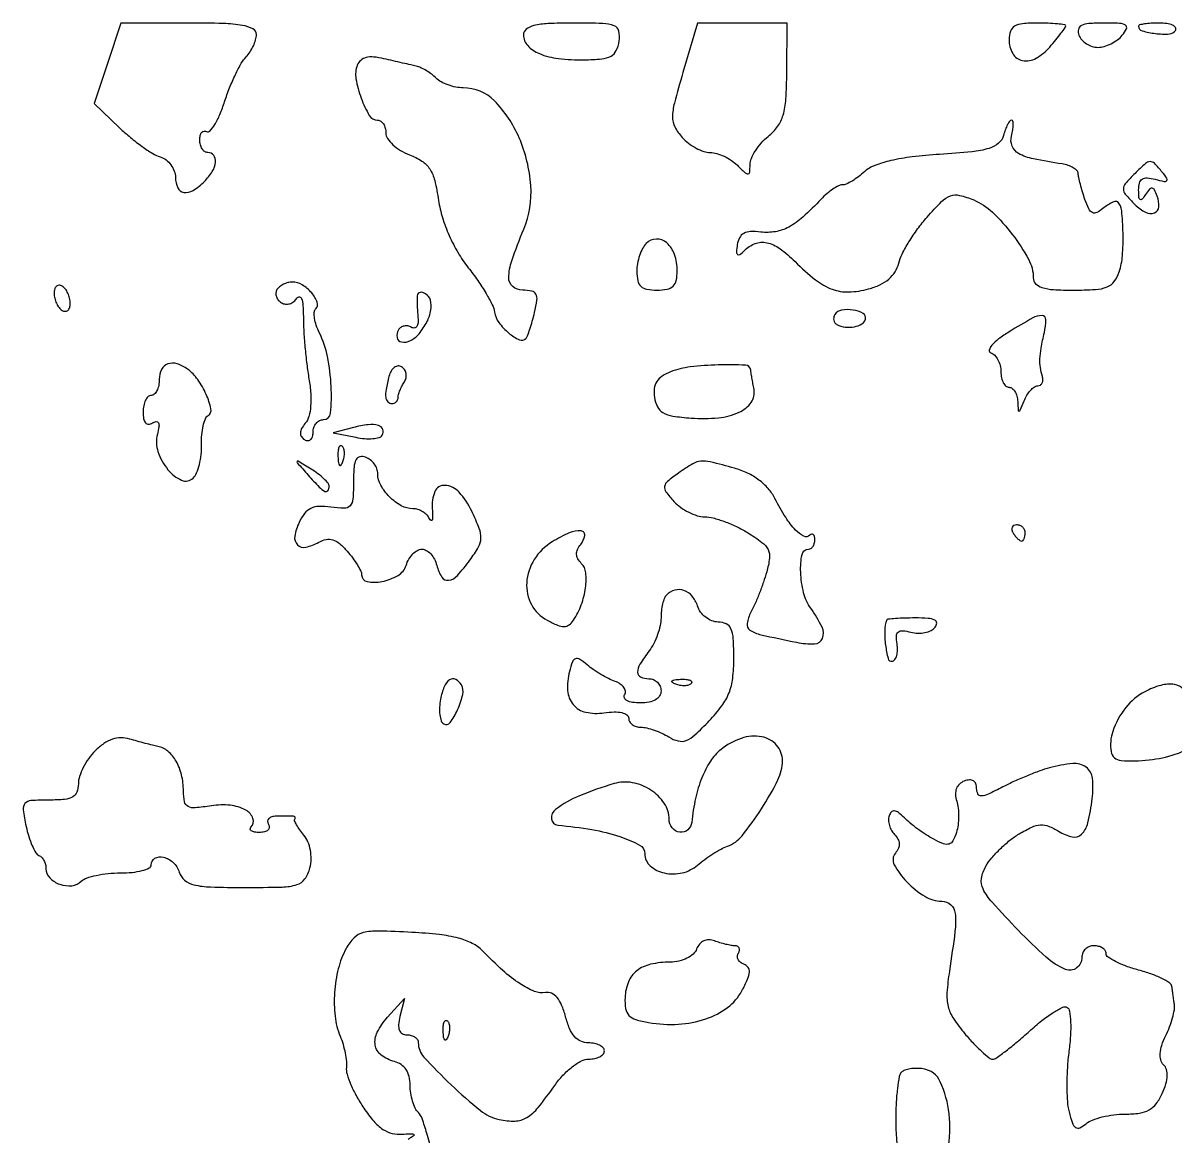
# Model space of a CAD drawing. Extents: x 0 to 5034, y 0 to 2560.
# Drawn here: x 316.2 to 458.6, y 2422.4 to 2560 of the extents above; entities that cross this region are included whole.
import ezdxf

# ---------------------------------------------------------------- set-up
doc = ezdxf.new("R2010")
doc.units = 0

msp = doc.modelspace()

# ---------------------------------------------------------------- linework, layer by layer
for points in [[(326.601796, 2555.021416), (324.973384, 2550.042832), (328.103178, 2547.051832, 0.017869), (329.439678, 2545.862993, 0.017495), (330.866878, 2544.763834, 0.017683), (332.184966, 2543.889057, 0.060883), (333.116486, 2543.463029, -0.085821), (333.836321, 2543.089596, -0.070402), (334.446718, 2542.473125, -0.070871), (334.858707, 2541.716052, -0.089453), (335, 2540.932612, 0.106669), (335.278532, 2539.641876, 0.256813), (336.035672, 2539.074653, 0.177254), (337.18171, 2539.319712, 0.056027), (338.571429, 2540.428571, 0.058221), (339.537102, 2541.649755, 0.108762), (339.950838, 2542.834032, 0.199327), (339.721414, 2543.650078, 0.229726), (339, 2544, -0.153634), (338.618621, 2544.120018, -0.097988), (338.29375, 2544.457961, -0.080552), (338.074545, 2544.962904, -0.062283), (338, 2545.559017, -0.054633), (338.061345, 2546.118761, -0.118206), (338.249946, 2546.505598, -0.189165), (338.52869, 2546.660759, -0.173612), (338.850879, 2546.592162, 0.366435), (339.266485, 2546.65451, 0.04452), (339.853916, 2547.459466, 0.036191), (340.484603, 2548.70385, 0.020717), (341.07062, 2550.283145, -0.016362), (341.688712, 2551.994422, -0.01671), (342.413454, 2553.649468, -0.016713), (343.137285, 2555.041233, -0.064231), (343.71974, 2555.821429, 0.046806), (344.209761, 2556.432336, 0.036711), (344.623924, 2557.17433, 0.03782), (344.907943, 2557.928651, 0.071245), (345, 2558.571429, 0.280609), (344.570196, 2559.276966, 0.077089), (343.282643, 2559.707406, 0.03532), (340.911716, 2559.940847, 0.006883), (336.615104, 2560), (328.230209, 2560)], [(378, 2558.535184, 0.190709), (378.523508, 2557.212572, 0.107433), (379.966205, 2556.219275, 0.069395), (382.316389, 2555.618289, 0.031333), (385.5, 2555.461722, 0.019574), (387.667682, 2555.575954, 0.099525), (388.819961, 2555.920046, 0.160175), (389.46707, 2556.594703, 0.076484), (389.819551, 2557.757875, 0.091955), (389.76693, 2559.015253, 0.248371), (389.201053, 2559.670811, 0.086385), (387.824396, 2559.949094, 0.006778), (384.069551, 2560, 0.010649), (381.032813, 2559.935315, 0.048592), (379.285889, 2559.689665, 0.106085), (378.343714, 2559.236644, 0.231831)], [(397.7023, 2553.880062, 0.007083), (396.651478, 2550.107617, 0.061483), (396.417918, 2548.384048, 0.124016), (396.707986, 2547.171955, 0.06356), (397.607288, 2545.881448, 0.045742), (398.389757, 2545.161495, 0.039097), (399.330801, 2544.552675, 0.040906), (400.281429, 2544.134617, 0.083329), (401.083559, 2544, -0.071086), (401.876795, 2543.886651, -0.038848), (402.79776, 2543.538393, -0.037788), (403.696589, 2543.030038, -0.048823), (404.428571, 2542.428571, 0.009229), (405.391505, 2541.500543, 0.204144), (405.75, 2541.371414, 0.372184), (405.958112, 2541.573062, 0.022147), (406, 2542.518279, -0.102078), (406.158032, 2543.28429, -0.041689), (406.660937, 2544.226615, -0.039006), (407.389087, 2545.181405, -0.040188), (408.25, 2546.001231, 0.066774), (409.408348, 2547.227751, 0.085551), (410.086649, 2548.622016, 0.055289), (410.429761, 2550.601454, 0.013542), (410.542622, 2553.911523), (410.585244, 2560), (405.042622, 2559.998614), (399.5, 2559.997228)], [(438, 2557.968615, 0.130236), (438.460087, 2556.232211, 0.220775), (439.662386, 2555.377158, 0.175493), (441.335782, 2555.653799, 0.08648), (443.029947, 2557.034529, 0.007044), (443.784794, 2557.930058, 0.010315), (444.421297, 2558.740698, 0.00608), (444.929708, 2559.433834, 0.156431), (445, 2559.65301, 0.37508), (444.879272, 2559.791305, 0.009154), (443.971875, 2559.898072, 0.015405), (442.841955, 2559.975036, 0.009301), (441.5, 2560, 0.022404), (439.665004, 2559.917737, 0.109504), (438.680741, 2559.604901, 0.178742), (438.174473, 2558.99295, 0.084555)], [(446.638374, 2558.5, 0.092486), (446.990646, 2557.92653, 0.066762), (447.564998, 2557.440625, 0.06504), (448.264663, 2557.112134, 0.077417), (448.984544, 2557, 0.070946), (449.75359, 2557.109673, 0.044601), (450.600693, 2557.440625, 0.043957), (451.393169, 2557.925899, 0.060264), (452, 2558.5, 0.063072), (452.507113, 2559.29686, 0.37718), (452.38164, 2559.73224, 0.132519), (451.665687, 2559.957907, 0.01046), (449.65383, 2560, 0.017536), (447.859142, 2559.937037, 0.098178), (446.935975, 2559.685646, 0.232965), (446.576533, 2559.214229, 0.140942)], [(454, 2559.616631, 0.33489), (454.435183, 2559.039761, 0.041024), (456.086885, 2558.711489, 0.040643), (457.813005, 2558.654598, 0.247083), (458.558021, 2559.09388, 0.293546), (458.552033, 2559.436488, 0.140077), (458.201819, 2559.733827, 0.072514), (457.501616, 2559.935787, 0.034022), (456.559017, 2560, 0.014076), (455.577964, 2559.972376, 0.023105), (454.751711, 2559.887385, 0.019434), (454.120063, 2559.7675, 0.349346)], [(357.471624, 2554.786648, 0.135082), (357.306667, 2553.106564, 0.045719), (357.948965, 2550.711797, 0.044189), (358.954857, 2548.584739, 0.26622), (359.975249, 2548, -0.152675), (360.366062, 2547.877817, -0.098159), (360.698979, 2547.533859, -0.080882), (360.923584, 2547.01988, -0.062725), (361, 2546.413136, 0.148502), (361.208774, 2545.725704, 0.059143), (361.856132, 2544.969259, 0.051604), (362.799429, 2544.264461, 0.04444), (363.914493, 2543.726174, -0.052733), (365.462676, 2542.946956, -0.108318), (366.415796, 2541.989905, -0.082865), (367.029029, 2540.548294, -0.022001), (367.509703, 2538.08673, 0.037622), (367.992237, 2535.969283, 0.029176), (368.820064, 2533.75388, 0.02891), (369.911429, 2531.625145, 0.034591), (371.184707, 2529.766788, -0.016053), (372.349137, 2528.19547, -0.017647), (373.372252, 2526.600523, -0.017316), (374.146901, 2525.184014, -0.080192), (374.426925, 2524.296935, 0.122704), (374.955929, 2523.009685, 0.05963), (376.179991, 2521.704206, 0.066513), (377.503638, 2520.863938, 0.332462), (378.31136, 2521.03537, 0.090084), (378.504625, 2521.357754, 0.00997), (378.792802, 2522.171327, 0.011894), (379.095958, 2523.16294, 0.009365), (379.378376, 2524.25, 0.0236), (379.666859, 2525.764211, 0.159748), (379.535254, 2526.50531, 0.22321), (379.020239, 2526.887968, 0.049989), (377.902475, 2527, -0.177176), (376.675288, 2527.448949, -0.22569), (376.183905, 2528.533438, -0.079619), (376.561294, 2530.638204, -0.012815), (378.042264, 2534.549601, 0.114887), (378.903198, 2539.925211, 0.083927), (377.475917, 2545.823333, 0.093577), (374.40742, 2550.391413, 0.200808), (370.563636, 2552, -0.047725), (369.647929, 2552.087603, -0.037569), (368.686042, 2552.349526, -0.038733), (367.822072, 2552.733679, -0.072523), (367.210123, 2553.189877, 0.034523), (366.662273, 2553.666881, 0.025838), (365.999611, 2554.116058, 0.026362), (365.328254, 2554.475292, 0.05274), (364.760123, 2554.671942, 0.000122), (364.096385, 2554.825675, 0.000035), (363.066002, 2555.06399, 0.000035), (361.902948, 2555.332819, 0.000037), (360.762438, 2555.596265, 0.033341), (359.483929, 2555.802952, 0.083909), (358.546019, 2555.733601, 0.120839), (357.892326, 2555.391831, 0.12112)], [(437.322735, 2546.126139, -0.154684), (436.705746, 2545.147936, -0.10347), (435.532142, 2544.514481, -0.047734), (433.424699, 2544.101874, -0.008464), (429.410645, 2543.775959, 0.01359), (426.035767, 2543.467091, 0.026907), (423.387663, 2543.006406, 0.033836), (421.403986, 2542.406472, 0.093831), (420.165549, 2541.64982, -0.023575), (419.397952, 2541.018327, -0.026113), (418.59926, 2540.484635, -0.026754), (417.877071, 2540.105566, -0.107882), (417.3935, 2540, 0.118094), (416.919803, 2539.886536, 0.030528), (416.238019, 2539.485938, 0.029321), (415.494703, 2538.919817, 0.026185), (414.792611, 2538.25, -0.019293), (412.522032, 2536.023248, -0.059738), (410.774765, 2534.781816, -0.083956), (409.143414, 2534.221426, -0.071108), (407.318561, 2534.182388, 0.038824), (406.051679, 2534.236871, 0.115421), (405.218181, 2534.011163, 0.150159), (404.69898, 2533.484671, 0.083402), (404.418035, 2532.619301, 0.019766), (404.320575, 2531.720178, 0.233353), (404.450386, 2531.404429, 0.357083), (404.725178, 2531.39445, 0.033952), (405.269301, 2531.869301, -0.104643), (406.626, 2532.752111, -0.145738), (408.061695, 2532.865629, -0.105269), (409.670142, 2532.146764, -0.038853), (411.567551, 2530.523358, 0.028334), (414.084185, 2528.276855, 0.079139), (416.138262, 2527.116684, 0.097272), (418.191631, 2526.780539, 0.058497), (420.641726, 2527.147149, 0.044527), (422.042991, 2527.665622, 0.066314), (423.138038, 2528.376526, 0.074927), (423.913418, 2529.273212, 0.079542), (424.370733, 2530.340982, -0.056631), (424.793463, 2531.467323, -0.020034), (425.63916, 2532.971283, -0.019587), (426.708514, 2534.563291, -0.021779), (427.864093, 2536.009366, -0.016101), (429.668893, 2537.946882, -0.109104), (430.763921, 2538.650771, -0.149537), (431.891139, 2538.715181, -0.038939), (433.635086, 2538.14183, -0.092144), (435.944947, 2536.63098, -0.038713), (438.431877, 2533.854247, -0.038037), (440.412192, 2530.811585, -0.125893), (441, 2528.514024, 0.195518), (441.290627, 2527.799214, 0.125821), (442.064487, 2527.326735, 0.060253), (443.498874, 2527.069493, 0.014274), (445.932612, 2527, 0.01478), (448.668974, 2527.080904, 0.07966), (450.117731, 2527.401984, 0.138077), (450.995886, 2528.071644, 0.081088), (451.613935, 2529.25, 0.062076), (452.012324, 2531.243535, 0.023674), (452.085834, 2534.079949, 0.01874), (451.924201, 2536.820725, 0.16994), (451.428706, 2537.892501, 0.259622), (451.187207, 2537.965372, 0.050117), (450.737047, 2537.818629, 0.041898), (450.187619, 2537.519178, 0.027498), (449.608264, 2537.089851, -0.055926), (448.834339, 2536.581706, -0.237072), (448.296497, 2536.579714, -0.169248), (447.852362, 2537.034426, -0.027452), (447.383255, 2538.19735, -0.009053), (447.079163, 2539.14527, -0.009475), (446.81445, 2540.089344, -0.009196), (446.616517, 2540.912293, -0.040862), (446.549157, 2541.404671, 0.179217), (446.38996, 2541.772004, 0.067218), (445.944217, 2542.127285, 0.055566), (445.30532, 2542.418513, 0.042762), (444.558817, 2542.594247, -0.014078), (441.012354, 2543.217205, -0.075641), (439.177998, 2543.893105, -0.17381), (438.378035, 2544.800441, -0.159889), (438.301608, 2546.045348, 0.022671), (438.461718, 2546.794903, 0.039872), (438.515735, 2547.425821, 0.05223), (438.471727, 2547.870425, 0.355924), (438.312761, 2548, 0.239101), (438.08908, 2547.88655, 0.036507), (437.815691, 2547.449553, 0.034153), (437.546855, 2546.843945, 0.023434)], [(453.571429, 2541.428571, 0.016162), (452.365095, 2540.141624, 0.182779), (452.123751, 2539.498857, 0.181768), (452.367394, 2538.855444, 0.015951), (453.58062, 2537.562237, 0.076703), (454.871878, 2536.61622, 0.214899), (455.96592, 2536.555077, 0.290318), (456.5127, 2537.292279, 0.110312), (456.317163, 2538.615871, 0.028099), (455.970856, 2539.385981, 0.239924), (455.672442, 2539.599506, 0.262141), (455.343652, 2539.474765, 0.032626), (454.876149, 2538.833846, -0.027403), (454.451656, 2538.238945, -0.379389), (454.211553, 2538.197479, -0.240405), (454.052057, 2538.460729, -0.016169), (454.015313, 2539.366631, -0.063153), (454.117581, 2540.229768, -0.189687), (454.455754, 2540.704471, -0.164447), (455.065747, 2540.860818, -0.045209), (456.057151, 2540.695306, 0.01302), (457.165999, 2540.435981, 0.253319), (457.49188, 2540.534116, 0.363425), (457.516039, 2540.817896, 0.020124), (456.934706, 2541.578674, 0.019433), (455.954785, 2542.670173, 0.214437), (455.421937, 2542.881687, 0.17475), (454.849892, 2542.646139, 0.012197)], [(393.176206, 2532.776206, 0.076652), (392.725033, 2532.160512, 0.038299), (392.345511, 2531.269886, 0.036877), (392.086686, 2530.266911, 0.044737), (392, 2529.3, 0.055114), (392.125317, 2528.166564, 0.152877), (392.521739, 2527.48, 0.141861), (393.261271, 2527.111834, 0.045049), (394.5, 2527, 0.045203), (395.750896, 2527.113319, 0.145926), (396.487125, 2527.487756, 0.152761), (396.878567, 2528.191986, 0.051079), (397, 2529.377555, 0.082522), (396.665478, 2531.390625, 0.129429), (395.699587, 2532.843346, 0.190253), (394.421588, 2533.310706, 0.192313)], [(320, 2526.618034, 0.059645), (320.074178, 2525.99842, 0.050746), (320.29375, 2525.377112, 0.053126), (320.617096, 2524.846464, 0.091204), (321, 2524.5, 0.131946), (321.379909, 2524.386134, 0.190139), (321.70625, 2524.504138, 0.14379), (321.926373, 2524.853366, 0.069308), (322, 2525.381966, 0.059645), (321.925822, 2526.00158, 0.050746), (321.70625, 2526.622888, 0.053126), (321.382904, 2527.153536, 0.091204), (321, 2527.5, 0.131946), (320.620091, 2527.613866, 0.190139), (320.29375, 2527.495862, 0.14379), (320.073627, 2527.146634, 0.069308)], [(347.542705, 2527.069098, 0.120427), (347.410046, 2526.660419, 0.10071), (347.467763, 2526.206842, 0.091814), (347.708086, 2525.777633, 0.081097), (348.095492, 2525.440983, 0.112285), (348.586331, 2525.272891, 0.100159), (349.123756, 2525.323204, 0.094353), (349.625265, 2525.585026, 0.087202), (350.011803, 2526.019098, -0.28357), (350.31896, 2526.173038, -0.296409), (350.58406, 2525.965435, -0.066032), (350.753404, 2525.122436, -0.016594), (350.8, 2523.718846, 0.01479), (350.849224, 2522.055124, 0.007727), (351.003786, 2519.98739, 0.007678), (351.227881, 2517.869575, 0.011648), (351.493741, 2516.037046, -0.023889), (351.712908, 2514.213289, -0.038385), (351.705236, 2512.647833, -0.046559), (351.484697, 2511.398198, -0.106649), (351.045183, 2510.554442, 0.044052), (350.591107, 2509.897336, 0.118134), (350.434215, 2509.354694, 0.161511), (350.560499, 2508.905371, 0.106141), (350.951442, 2508.530011, 0.130347), (351.349861, 2508.409231, 0.189834), (351.691986, 2508.53029, 0.144925), (351.922707, 2508.892115, 0.070066), (352, 2509.440983, -0.080434), (352.096419, 2510.03647, -0.091508), (352.37495, 2510.542039, -0.100738), (352.789599, 2510.880056, -0.121375), (353.276426, 2511, 0.387224), (354.164653, 2511.809223, 0.034922), (354.240667, 2515.084447, 0.038095), (353.782525, 2518.79756, 0.06513), (352.77507, 2521.748493, -0.032983), (352.398013, 2522.657682, -0.043281), (352.183859, 2523.530219, -0.049685), (352.144292, 2524.250423, -0.187397), (352.323151, 2524.656484, 0.290531), (352.511222, 2525.497896, 0.091906), (351.831676, 2526.660657, 0.078001), (350.654321, 2527.658229, 0.137669), (349.436572, 2528, 0.062851), (348.889538, 2527.930964, 0.05149), (348.336352, 2527.726548, 0.053359), (347.859786, 2527.425456, 0.087002)], [(364.884846, 2526.309017, 0.033813), (364.852919, 2525.877126, 0.00917), (364.861249, 2525.191476, 0.009236), (364.899449, 2524.41187, 0.00947), (364.966222, 2523.640689, -0.048741), (364.971568, 2522.964482, -0.124316), (364.810691, 2522.50511, -0.220395), (364.519517, 2522.3255, -0.169711), (364.150475, 2522.407001, 0.092456), (363.719504, 2522.573756, 0.096152), (363.263589, 2522.570603, 0.099332), (362.853661, 2522.398907, 0.106036), (362.552786, 2522.08541, 0.185904), (362.37608, 2521.146165, 0.310664), (362.920989, 2520.599808, 0.166723), (364.038909, 2520.764312, 0.100729), (365.092862, 2521.611892, 0.052442), (366.078612, 2523.090727, 0.079955), (366.568152, 2524.550443, 0.108491), (366.504952, 2525.761769, 0.189459), (365.910933, 2526.555046, 0.072008), (365.55402, 2526.71009, 0.126003), (365.23376, 2526.715008, 0.160971), (365.001728, 2526.571296, 0.139818)], [(416.487659, 2523.980032, 0.086456), (416.347192, 2523.629461, 0.102024), (416.345313, 2523.272696, 0.11056), (416.481778, 2522.965717, 0.11748), (416.733688, 2522.754232, 0.085984), (417.764165, 2522.443417, 0.076224), (418.8851, 2522.477903, 0.087776), (419.803236, 2522.82141, 0.194412), (420.25, 2523.404671, 0.34024), (419.96037, 2524.116771, 0.094491), (418.74709, 2524.546191, 0.079865), (417.313066, 2524.535234, 0.215807)], [(438, 2521.842731, 0.022363), (436.713801, 2520.971203, 0.053372), (435.868263, 2520.188391, 0.117168), (435.563612, 2519.608864, 0.390838), (435.75, 2519.263136, -0.120003), (436.22816, 2518.956622, -0.068209), (436.632812, 2518.396567, -0.061835), (436.906817, 2517.681572, -0.060687), (437, 2516.916667, 0.050201), (437.073823, 2516.183242, 0.070178), (437.29375, 2515.563021, 0.090315), (437.61825, 2515.145793, 0.184457), (438, 2515, -0.16722), (438.387084, 2514.86682, -0.090029), (438.726896, 2514.485938, -0.072474), (438.969234, 2513.919407, -0.054897), (439.070285, 2513.25, 0.005126), (439.125474, 2512.155764, 0.423873), (439.241517, 2512.056359, 0.278756), (439.394838, 2512.169852, 0.003624), (439.859329, 2513.324, -0.041942), (440.205365, 2514.023823, -0.048575), (440.649233, 2514.619837, -0.055192), (441.119262, 2515.034863, -0.147559), (441.539043, 2515.174, 0.133097), (441.874888, 2515.274838, 0.139318), (442.106919, 2515.530175, 0.117103), (442.194588, 2515.908662, 0.07801), (442.122807, 2516.35, -0.043919), (441.87038, 2517.432205, -0.046456), (441.817482, 2518.521427, -0.034231), (441.968181, 2519.852298, -0.011788), (442.362283, 2521.75, 0.053841), (442.557895, 2523.361935, 0.411852), (442.078308, 2523.85833, 0.134682), (440.929831, 2523.569355, 0.009141)], [(333, 2516, -0.048028), (332.926307, 2515.234582, -0.068025), (332.70625, 2514.5875, -0.088204), (332.381882, 2514.151477, -0.191087), (332, 2514, 0.195654), (331.618015, 2513.844577, 0.086673), (331.29375, 2513.395164, 0.066561), (331.073608, 2512.729059, 0.0466), (331, 2511.940983, 0.041934), (331.070081, 2511.106844, 0.136715), (331.303683, 2510.609847, 0.22971), (331.675597, 2510.449049, 0.128213), (332.157524, 2510.597355, -0.101302), (332.628757, 2510.770255, -0.341318), (332.897351, 2510.620686, -0.14214), (332.957925, 2510.128571, -0.02397), (332.760198, 2509.190997, 0.147077), (332.837829, 2507.052325, 0.089142), (334.075402, 2504.819747, 0.115607), (335.762992, 2503.519084, 0.312582), (337.175327, 2503.775327, 0.098978), (337.604701, 2504.419274, 0.036161), (337.949275, 2505.464379, 0.034129), (338.170337, 2506.693465, 0.034551), (338.220879, 2507.936126, -0.028382), (338.254906, 2509.137104, -0.035241), (338.427996, 2510.241042, -0.037928), (338.700089, 2511.115076, -0.161278), (339.046898, 2511.528985, 0.320435), (339.388208, 2512.342996, 0.049207), (338.800858, 2514.106504, 0.048295), (337.748689, 2515.9598, 0.081253), (336.5, 2517.234687, 0.081171), (335.196046, 2517.899746, 0.163636), (334.055441, 2517.882929, 0.194115), (333.284789, 2517.203462, 0.116709)], [(361.381437, 2516.350616, 0.017702), (361.021804, 2514.745226, 0.073767), (360.984527, 2513.757169, 0.166593), (361.238943, 2513.216352, 0.202952), (361.75, 2513, 0.098534), (362.037421, 2513.057197, 0.095899), (362.284186, 2513.220313, 0.095889), (362.452273, 2513.463747, 0.098492), (362.515313, 2513.75, -0.066209), (362.572046, 2514.118787, -0.023239), (362.746733, 2514.626577, -0.0226), (362.993043, 2515.173727, -0.024568), (363.281625, 2515.680902, 0.090082), (363.485969, 2516.182643, 0.096527), (363.493704, 2516.711642, 0.101161), (363.30476, 2517.185423, 0.109463), (362.949004, 2517.531517, 0.1628), (362.498326, 2517.637424, 0.139308), (362.041538, 2517.460884, 0.104002), (361.646845, 2517.008964, 0.063803)], [(396.179637, 2516.907623, 0.054553), (395.132655, 2516.36625, 0.105156), (394.475153, 2515.694982, 0.111227), (394.16952, 2514.841712, 0.06596), (394.179637, 2513.756195, 0.08193), (394.547062, 2512.587252, 0.148139), (395.233827, 2511.867828, 0.091443), (396.457512, 2511.44581, 0.019323), (398.711794, 2511.194369, 0.041615), (402.088736, 2511.230648, 0.083608), (404.656736, 2511.91586, 0.131895), (406.140813, 2513.140363, 0.204671), (406.489684, 2514.738715, -0.00218), (406.355186, 2515.459379, -0.002301), (406.229442, 2516.168307, -0.002197), (406.126548, 2516.780374, -0.010426), (406.076511, 2517.132116, 0.367892), (405.427809, 2517.730767, 0.015732), (402.07452, 2517.760219, 0.024268), (398.6127, 2517.513298, 0.062201)], [(357, 2510.02693), (354.5, 2509.368911), (357.273867, 2508.818565, 0.029013), (358.372014, 2508.666219, 0.038806), (359.377566, 2508.663941, 0.043242), (360.169403, 2508.793139, 0.194668), (360.540179, 2509.065011, 0.229908), (360.614918, 2509.798011, 0.243429), (360.084723, 2510.284932, 0.097286), (358.813872, 2510.375759, 0.033702)], [(355.078947, 2506.416667, 0.018894), (355.137993, 2505.670344, 0.168741), (355.279315, 2505.37858, 0.470617), (355.461564, 2505.395823, 0.054073), (355.683114, 2505.8125, 0.051402), (355.839148, 2506.359369, 0.05415), (355.876576, 2506.916927, 0.060344), (355.797407, 2507.402231, 0.126455), (355.604167, 2507.729167, 0.296942), (355.385309, 2507.77538, 0.208169), (355.200665, 2507.592839, 0.077125), (355.089945, 2507.112848, 0.028489)], [(357, 2503.355116, -0.016687), (356.927702, 2501.189464, -0.166675), (356.582058, 2500.365181, -0.219568), (355.852418, 2500.047058, -0.031161), (354.179714, 2500.186931, 0.041737), (352.733658, 2500.277142, 0.107591), (351.721637, 2500.034328, 0.116643), (350.951204, 2499.408662, 0.05394), (350.274117, 2498.301104, 0.068206), (349.740194, 2496.603592, 0.242203), (350.074132, 2495.549207, 0.256377), (351.101293, 2495.246174, 0.07392), (352.704184, 2495.854329, -0.076672), (353.620736, 2496.196353, -0.127609), (354.43905, 2496.155624, -0.101535), (355.262189, 2495.699559, -0.037022), (356.212104, 2494.755442, -0.018645), (356.896578, 2493.904089, -0.02218), (357.474806, 2493.050731, -0.021673), (357.893041, 2492.299214, -0.116649), (358, 2491.84699, 0.355682), (358.693619, 2490.995288, 0.102995), (360.515965, 2490.997801, 0.080503), (362.511936, 2491.765782, 0.185976), (363.5, 2493, -0.055904), (363.840663, 2493.764846, -0.060629), (364.334879, 2494.4125, -0.068504), (364.900324, 2494.852313, -0.131824), (365.450756, 2495, -0.134722), (365.99293, 2494.851215, -0.073043), (366.533803, 2494.4125, -0.064122), (366.991743, 2493.764784, -0.057956), (367.289749, 2493, 0.073594), (367.912393, 2491.538328, 0.30312), (368.742357, 2491.155135, 0.170681), (369.829235, 2491.740737, 0.027153), (371.381557, 2493.643942, 0.027054), (372.43733, 2495.270202, 0.121388), (372.74876, 2496.352722, 0.104012), (372.546269, 2497.541284, 0.017238), (371.61435, 2499.682527, 0.071196), (370.048582, 2502.035664, 0.197954), (368.295541, 2502.883922, 0.319191), (367.051364, 2502.10713, 0.121894), (366.724508, 2499.97535, -0.0151), (366.777894, 2499.090373, -0.07405), (366.719201, 2498.594321, -0.503077), (366.575433, 2498.538066, -0.149043), (366.391174, 2498.75, 0.088234), (366.067108, 2499.228021, 0.062726), (365.560071, 2499.632812, 0.06145), (364.955817, 2499.906797, 0.075884), (364.345238, 2500, -0.125683), (362.908817, 2500.366862, -0.070758), (361.458076, 2501.450138, -0.070843), (360.368762, 2502.892984, -0.126983), (360, 2504.321583, 0.092116), (359.887984, 2504.924439, 0.066745), (359.559375, 2505.524927, 0.065101), (359.073418, 2506.032107, 0.077741), (358.5, 2506.361626, 0.140605), (357.78589, 2506.423932, 0.233001), (357.314515, 2506.065455, 0.098408), (357.063026, 2505.144581, 0.017605)], [(351.404988, 2504.141654, 0.009245), (352.758426, 2502.675573, 0.079523), (353.466776, 2502.139173, 0.379767), (353.832959, 2502.227416, 0.153294), (354, 2502.759453, 0.174005), (353.864302, 2503.137573, 0.030245), (353.339063, 2503.701838, 0.029718), (352.611539, 2504.316258, 0.022758), (351.75, 2504.901107, 0.001408), (350.151131, 2505.877119, 0.449461), (350.024907, 2505.838133, 0.295422), (350.049676, 2505.672095, 0.001098)], [(397.159055, 2504.398853, 0.018822), (395.801231, 2503.369512, 0.182939), (395.447251, 2502.755021, 0.202971), (395.608631, 2502.094855, 0.023832), (396.591537, 2500.898853, 0.052559), (397.403558, 2500.171853, 0.040625), (398.420594, 2499.55669, 0.041748), (399.477632, 2499.135313, 0.073658), (400.404988, 2498.996262, -0.064356), (401.42923, 2498.862023, -0.023651), (402.822872, 2498.421515, -0.022981), (404.317454, 2497.790683, -0.025556), (405.694151, 2497.044924, -0.02314), (407.472732, 2495.844195, -0.120181), (408.222582, 2494.938406, -0.144886), (408.398679, 2493.87762, -0.039029), (408.053932, 2492.188049, -0.013564), (407.65361, 2490.922777, -0.009602), (407.138881, 2489.524653, -0.009702), (406.595156, 2488.207013, -0.02016), (406.110534, 2487.206535, 0.07983), (405.631304, 2485.816832, 0.298821), (405.980212, 2485.009648, 0.090734), (407.343821, 2484.431391, 0.005373), (411.75, 2483.495202, 0.057013), (413.97774, 2483.306038, 0.294502), (414.949515, 2483.973728, 0.218882), (414.901281, 2485.35178, 0.03628), (413.504026, 2487.69079, -0.091085), (412.621528, 2489.618363, -0.052192), (412.254902, 2492.157714, -0.057181), (412.419163, 2494.33965, -0.359773), (413.218108, 2495, 0.147461), (413.516284, 2495.089893, 0.099005), (413.770319, 2495.342708, 0.082678), (413.941581, 2495.720655, 0.065212), (414, 2496.166667, 0.053143), (413.956815, 2496.571831, 0.159886), (413.818155, 2496.80878, 0.258189), (413.615847, 2496.853788, 0.125392), (413.380952, 2496.714286, -0.325562), (412.642033, 2496.598133, -0.084826), (411.620962, 2497.362835, -0.049569), (410.402575, 2498.933738, -0.02107), (409.081238, 2501.249594, 0.060072), (408.242976, 2502.484509, 0.052963), (407.10206, 2503.544432, 0.050056), (405.698243, 2504.391192, 0.042969), (404.081238, 2504.994017, 0.006544), (401.084208, 2505.784461, 0.082827), (399.924685, 2505.876847, 0.114856), (398.934633, 2505.554811, 0.016958)], [(438.5, 2497, 0.029505), (438.768994, 2496.617226, 0.035638), (439.066025, 2496.29375, 0.038439), (439.34829, 2496.065539, 0.151918), (439.559017, 2496, 0.210953), (439.727648, 2496.07446, 0.081139), (439.870461, 2496.29375, 0.061769), (439.967655, 2496.617151, 0.042167), (440, 2497, 0.105053), (439.918938, 2497.381556, 0.099167), (439.688914, 2497.70625, 0.09642), (439.345238, 2497.923877, 0.093332), (438.940983, 2498, 0.108972), (438.586039, 2497.921712, 0.182303), (438.3746, 2497.70625, 0.161196), (438.343488, 2497.3821, 0.082592)], [(381.557384, 2495.912721, 0.112511), (379.333364, 2493.723148, 0.126595), (378.399071, 2490.877856, 0.139872), (378.988718, 2488.145217, 0.149647), (380.922367, 2486.219878, 0.021809), (382.221567, 2485.604199, 0.100065), (383.035018, 2485.439756, 0.162316), (383.638763, 2485.641055, 0.087311), (384.181206, 2486.219878, 0.055992), (385.146431, 2488.134651, 0.054558), (385.673297, 2490.232617, 0.060728), (385.702566, 2492.093433, 0.17161), (385.150578, 2493.249422, -0.069066), (384.721098, 2493.817334, -0.119596), (384.56325, 2494.384349, -0.117295), (384.68169, 2494.968416, -0.064873), (385.072352, 2495.587179, 0.135082), (385.567696, 2496.684041, 0.432875), (385.12894, 2497.247741, 0.126739), (383.650032, 2497.009407, 0.035414)], [(395.666667, 2489.333333, 0.107027), (395.409547, 2488.934089, 0.031481), (395.195833, 2488.233228, 0.03004), (395.049109, 2487.393439, 0.028234), (395, 2486.524463, -0.05491), (394.894123, 2485.563273, -0.031447), (394.568717, 2484.441325, -0.03106), (394.094069, 2483.341029, -0.044579), (393.531803, 2482.44113, 0.023362), (392.397543, 2480.786188, 0.137071), (392.107466, 2479.783782, 0.301552), (392.479655, 2479.211363, 0.102486), (393.5, 2479, -0.099038), (394.072457, 2478.885486, -0.097945), (394.559375, 2478.559375, -0.097945), (394.885486, 2478.072457, -0.099038), (395, 2477.5, -0.141873), (394.819301, 2476.875985, -0.119789), (394.323497, 2476.396541, -0.087671), (393.517041, 2476.09732, -0.045128), (392.440983, 2476, -0.035361), (391.473226, 2476.068527, -0.084738), (390.790459, 2476.287579, -0.168818), (390.478768, 2476.617637, -0.248928), (390.504365, 2477.007063, 0.17344), (390.596986, 2477.441378, 0.123442), (390.411253, 2477.907751, 0.092028), (389.961135, 2478.337817, 0.059415), (389.313382, 2478.659062, -0.030978), (388.501727, 2479.005712, -0.017163), (387.55595, 2479.522267, -0.017061), (386.63038, 2480.113362, -0.026273), (385.877086, 2480.691976, 0.028845), (384.944429, 2481.40077, 0.241176), (384.434539, 2481.461665, 0.219488), (384.056073, 2481.08231, 0.024085), (383.678427, 2479.878304, 0.080913), (383.455698, 2477.523476, 0.158746), (384.150089, 2475.795173, 0.166174), (385.699176, 2474.856985, 0.090482), (387.946682, 2474.778867, -0.028863), (389.198216, 2474.889309, -0.061294), (390.16509, 2474.799981, -0.097839), (390.779959, 2474.533019, -0.246339), (391, 2474.113499, 0.13487), (391.11666, 2473.688876, 0.100406), (391.444611, 2473.32709, 0.087003), (391.935168, 2473.083615, 0.071907), (392.513569, 2473, -0.058634), (393.23016, 2472.915677, -0.025633), (394.149826, 2472.645716, -0.024939), (395.10793, 2472.255634, -0.030443), (395.95837, 2471.793926, 0.077965), (397.113365, 2471.302013, 0.158018), (398.088465, 2471.366881, 0.091407), (399.187417, 2472.059208, 0.015898), (400.944801, 2473.784824, 0.030289), (402.503041, 2475.626716, 0.066134), (403.403358, 2477.238039, 0.065401), (403.857414, 2479.040005, 0.029064), (404, 2481.490898, 0.014169), (403.930514, 2483.942509, 0.087282), (403.642849, 2485.166709, 0.182578), (403.055466, 2485.777218, 0.111338), (402.067388, 2486, -0.094537), (401.281172, 2486.149993, -0.071315), (400.516015, 2486.5875, -0.069591), (399.887511, 2487.235622, -0.081113), (399.5, 2488, 0.097668), (398.841024, 2489.200392, 0.135646), (397.836662, 2489.893995, 0.151179), (396.701563, 2489.933342, 0.130728)], [(422.9, 2486.25, 0.091028), (422.638114, 2484.951076, 0.036076), (422.738078, 2483.126296, 0.031677), (423.055743, 2481.476152, 0.387072), (423.55, 2481.153277, 0.199142), (423.887519, 2481.361657, 0.086525), (424.122106, 2481.844905, 0.066079), (424.222465, 2482.521079, 0.045832), (424.163553, 2483.292515, -0.043569), (424.08385, 2484.277577, -0.218923), (424.312151, 2484.765818, -0.204405), (424.845127, 2484.930164, -0.037925), (425.876785, 2484.742472, 0.058394), (426.731438, 2484.622798, 0.055862), (427.603942, 2484.700782, 0.060392), (428.36333, 2484.953606, 0.109446), (428.878196, 2485.353235, 0.175609), (429.061593, 2485.863479, 0.290931), (428.823599, 2486.235722, 0.092482), (428.000556, 2486.446996, 0.01671), (426.414963, 2486.5, 0.006852), (425.09869, 2486.481961, 0.0109), (423.97377, 2486.426562, 0.004993), (423.034576, 2486.35033, 0.281963)], [(367.750687, 2476.476133, 0.034909), (367.630333, 2475.47034, 0.044154), (367.666784, 2474.534916, 0.050476), (367.839093, 2473.79253, 0.173792), (368.142568, 2473.411888, 0.391301), (368.928747, 2473.565039, 0.052277), (369.858984, 2475.1601, 0.048142), (370.504052, 2477.060057, 0.193161), (370.32357, 2478.25, 0.144471), (369.623283, 2478.904602, 0.273624), (368.878315, 2478.852791, 0.146778), (368.202634, 2478.009871, 0.048877)], [(398.729167, 2478.395833, -0.126455), (398.402231, 2478.202593, -0.060344), (397.916927, 2478.123424, -0.05415), (397.359369, 2478.160852, -0.051402), (396.8125, 2478.316886, -0.054073), (396.395823, 2478.538436, -0.470617), (396.37858, 2478.720685, -0.168741), (396.670344, 2478.862007, -0.018894), (397.416667, 2478.921053, -0.028489), (398.112848, 2478.910055, -0.077125), (398.592839, 2478.799335, -0.208169), (398.77538, 2478.614691, -0.296942)], [(325.092454, 2470.092454, 0.04209), (324.291697, 2469.144205, 0.036139), (323.614658, 2468.027158, 0.037753), (323.148659, 2466.916218, 0.080599), (323, 2466, -0.088855), (322.819812, 2464.994054, -0.178556), (322.302568, 2464.389686, -0.106242), (321.296542, 2464.080862, -0.021542), (319.420545, 2464, 0.014991), (317.143991, 2463.931731, 0.19907), (316.404835, 2463.571975, 0.219285), (316.17607, 2462.813948, 0.018457), (316.542161, 2460.75, 0.022006), (316.874904, 2459.481146, 0.02868), (317.295318, 2458.356771, 0.028859), (317.73862, 2457.49022, 0.171023), (318.121616, 2457.166667, -0.113662), (318.457647, 2456.942138, -0.066206), (318.741975, 2456.546532, -0.06084), (318.934514, 2456.049277, -0.062054), (319, 2455.523655, 0.195388), (319.457116, 2454.398547, 0.114651), (320.698289, 2453.601833, 0.110428), (322.202546, 2453.416799, 0.173672), (323.367217, 2453.967217, -0.11549), (324.010471, 2454.366427, -0.028742), (325.21287, 2454.69662, -0.027842), (326.669529, 2454.924029, -0.024804), (328.2, 2455, 0.024859), (329.656214, 2455.072444, 0.039498), (330.88375, 2455.29375, 0.047003), (331.756138, 2455.613443, 0.289071), (332, 2456, -0.265981), (332.463134, 2456.809023, -0.198768), (333.501783, 2456.953831, -0.125842), (334.727056, 2456.277661, -0.127899), (335.468261, 2455.1, 0.142364), (336.133264, 2454.107142, 0.117201), (337.277659, 2453.533765, 0.050345), (339.341347, 2453.262853, 0.007481), (343.541695, 2453.2, 0.006201), (348.165201, 2453.257347, 0.066482), (350.013468, 2453.551019, 0.16788), (350.994406, 2454.255769, 0.092572), (351.617714, 2455.612986, 0.056349), (351.762257, 2456.690683, 0.051329), (351.670553, 2457.808972, 0.05322), (351.361417, 2458.842156, 0.074049), (350.861667, 2459.666681, -0.018185), (350.358058, 2460.320476, -0.027485), (349.973427, 2460.927158, -0.02604), (349.7254, 2461.43028, -0.263673), (349.75, 2461.653695, 0.113454), (349.805615, 2461.78548, 0.202364), (349.779687, 2461.898273, 0.164458), (349.672884, 2461.974444, 0.073513), (349.5, 2462), (348.688914, 2462), (347.440983, 2462, 0.066118), (346.889346, 2461.926733, 0.138808), (346.521475, 2461.70625, 0.191142), (346.392057, 2461.379648, 0.139169), (346.5, 2461, -0.160037), (346.591219, 2460.621002, -0.191086), (346.429567, 2460.29375, -0.125741), (346.008849, 2460.07247, -0.058574), (345.39235, 2460, -0.03649), (344.773655, 2460.045213, -0.101952), (344.366871, 2460.193285, -0.238852), (344.233715, 2460.410673, -0.219963), (344.324657, 2460.657991, 0.291019), (344.564894, 2461.737353, 0.184127), (343.694343, 2462.746971, 0.096639), (341.744277, 2463.35527, 0.067745), (339.438073, 2463.296238, -0.016695), (337.424559, 2463.038138, -0.145972), (336.550995, 2463.211397, -0.227157), (336.115996, 2463.797633, -0.046336), (335.984687, 2465.119158, 0.055422), (335.750663, 2467.107461, 0.073148), (335.085012, 2468.803865, 0.086324), (334.074177, 2470.023181, 0.12717), (332.829968, 2470.62944, -0.01008), (332.171266, 2470.777144, -0.003813), (331.256899, 2471.009036, -0.003775), (330.265953, 2471.276418, -0.004598), (329.342454, 2471.542268, 0.074026), (328.253401, 2471.697637, 0.080845), (327.200738, 2471.519742, 0.071305), (326.156956, 2470.988061, 0.043003)], [(402.371021, 2470.227764, 0.080104), (401.09276, 2468.797075, 0.047557), (400.046041, 2466.758127, 0.040932), (399.265792, 2464.212533, 0.028701), (398.79313, 2461.25, -0.193908), (398.302297, 2460.316084, -0.213146), (397.325723, 2460.031203, -0.190833), (396.377691, 2460.565608, -0.171751), (396, 2461.632705, 0.148174), (395.404109, 2463.599337, 0.102446), (393.737029, 2465.242596, 0.097311), (391.469988, 2466.14811, 0.118861), (389.195499, 2466.032893, 0.026318), (384.927207, 2464.523759, 0.061214), (381.978798, 2462.856104, 0.264729), (381.456413, 2461.674249, 0.36066), (382.25, 2460.893701, -0.021721), (386.467245, 2460.349765, -0.036849), (389.917927, 2459.485657, -0.043401), (392.340737, 2458.444757, -0.276292), (393, 2457.342776, 0.214748), (393.662929, 2455.870457, 0.129411), (395.402759, 2454.992668, 0.108135), (397.618891, 2455.004999, 0.124654), (399.5, 2455.958234, -0.021472), (400.390771, 2456.669941, -0.016797), (401.414019, 2457.366366, -0.017099), (402.411884, 2457.950767, -0.039273), (403.207299, 2458.303217, 0.139944), (405.012549, 2459.582971, 0.026218), (407.403627, 2462.906796, 0.027288), (409.439561, 2466.490633, 0.116032), (410, 2468.873139, 0.182236), (409.277418, 2470.789841, 0.170121), (407.446304, 2471.820706, 0.126658), (404.90093, 2471.626262, 0.088612)], [(442.993526, 2467.983102, 0.021486), (441.804294, 2467.604989, 0.009561), (440.270543, 2467.010234, 0.009444), (438.668692, 2466.317948, 0.012607), (437.243526, 2465.625932, -0.009647), (435.403568, 2464.719004, -0.095868), (434.573267, 2464.509193, -0.302628), (434.158533, 2464.752958, -0.113405), (434, 2465.442935, 0.090423), (433.894321, 2466.022521, 0.170316), (433.592273, 2466.382507, 0.155015), (433.107591, 2466.494825, 0.071758), (432.470199, 2466.350191, 0.096619), (431.870895, 2465.975252, 0.114976), (431.500506, 2465.422256, 0.102764), (431.38841, 2464.711401, 0.064822), (431.537587, 2463.881575, -0.049555), (431.720575, 2463.015845, -0.029733), (431.772956, 2461.965434, -0.029567), (431.699847, 2460.903569, -0.044898), (431.500239, 2460.000753, -0.042776), (431.072694, 2458.968952, -0.202713), (430.590893, 2458.569308, -0.16928), (429.909293, 2458.598584, -0.02828), (428.703487, 2459.158689, -0.020222), (427.767904, 2459.709172, -0.013555), (426.742849, 2460.409522, -0.013664), (425.785367, 2461.14319, -0.026069), (425.065278, 2461.791864, 0.027037), (424.329287, 2462.452291, 0.136567), (423.826922, 2462.668143, 0.251777), (423.459226, 2462.530188, 0.09953), (423.182143, 2462.046429, 0.092891), (423.106895, 2461.498586, 0.059606), (423.214406, 2460.863987, 0.057259), (423.47767, 2460.243532, 0.067532), (423.863706, 2459.736294, -0.071583), (424.277128, 2459.183885, -0.115257), (424.43325, 2458.619888, -0.114301), (424.323818, 2458.041724, -0.069624), (423.956562, 2457.44766, 0.306579), (423.816296, 2456.017449, 0.067703), (425.350874, 2453.923321, 0.062013), (427.597258, 2452.109255, 0.138633), (429.688442, 2451.508041, -0.187032), (430.796048, 2451.073042, -0.18142), (431.338837, 2449.998743, -0.058715), (431.32012, 2447.768362, -0.007024), (430.632132, 2442.876924, 0.021016), (430.331033, 2440.193957, 0.078138), (430.477045, 2438.504801, 0.085901), (431.125974, 2437.026198, 0.028647), (432.546654, 2435.126924, 0.013666), (433.611718, 2433.929196, 0.018868), (434.635607, 2432.918534, 0.015715), (435.524776, 2432.154671, 0.171223), (435.963201, 2432, 0.153698), (436.436068, 2432.148874, 0.009712), (437.628525, 2433.017293, 0.013557), (439.023927, 2434.136449, 0.009619), (440.529466, 2435.463124, -0.017977), (442.041239, 2436.751056, -0.027027), (443.455089, 2437.751111, -0.025365), (444.638164, 2438.414223, -0.259), (445.179755, 2438.388905, -0.224086), (445.485182, 2437.918974, -0.023562), (445.603927, 2436.578096, -0.025556), (445.58718, 2434.884716, -0.017726), (445.402828, 2432.979015, 0.017831), (445.204062, 2430.919771, 0.015695), (445.14108, 2428.761843, 0.015965), (445.207686, 2426.811447, 0.044991), (445.419433, 2425.464984, 0.021821), (445.825224, 2424.102867, 0.159096), (446.231625, 2423.566855, 0.268438), (446.749614, 2423.524276, 0.062639), (447.514157, 2424.011749, -0.082798), (448.298994, 2424.468972, -0.03044), (449.527636, 2424.850951, -0.029171), (450.946655, 2425.112448, -0.030987), (452.358004, 2425.2, 0.034773), (454.120102, 2425.322697, 0.092718), (455.309874, 2425.72219, 0.105496), (456.184426, 2426.487788, 0.053548), (456.932922, 2427.752126, 0.031875), (457.381883, 2428.931289, 0.063403), (457.554059, 2429.914062, 0.084975), (457.456776, 2430.70265, 0.123906), (457.099119, 2431.300881, -0.129343), (456.748162, 2431.902432, -0.086432), (456.669387, 2432.700021, -0.063463), (456.872422, 2433.697797, -0.031162), (457.365811, 2434.898756, 0.022266), (457.835404, 2435.98637, 0.022793), (458.202348, 2437.103072, 0.023282), (458.430341, 2438.09763, 0.082511), (458.439567, 2438.75, -0.001348), (458.357854, 2439.298792, -0.000955), (458.268967, 2439.91524, -0.000963), (458.186309, 2440.504476, -0.002039), (458.125, 2440.961456, 0.220817), (457.849477, 2441.397094, 0.028308), (456.861719, 2441.956879, 0.028786), (455.5413, 2442.517377, 0.020214), (454, 2443, -0.021017), (452.467572, 2443.482546, -0.03107), (451.175, 2444.043121, -0.031649), (450.230743, 2444.602232, -0.248142), (450, 2445.038544, 0.153736), (449.884527, 2445.405224, 0.097969), (449.559375, 2445.717572, 0.080517), (449.073549, 2445.928331, 0.062237), (448.5, 2446, 0.09335), (447.92741, 2445.892158, 0.096425), (447.440625, 2445.583854, 0.099164), (447.114816, 2445.123872, 0.105033), (447, 2444.583333, -0.232174), (446.349159, 2443.257261, -0.271114), (444.976304, 2443.079496, -0.082215), (442.571243, 2444.603452, -0.019511), (439.145943, 2447.910737, -0.006818), (435.91251, 2451.379685, -0.067489), (434.786939, 2453.01836, -0.160875), (434.593275, 2454.316654, -0.088533), (435.145943, 2455.842309, -0.045054), (435.862409, 2456.858307, -0.024161), (436.912189, 2457.979405, -0.023862), (438.102434, 2459.027996, -0.034243), (439.257252, 2459.828327, -0.02542), (440.816146, 2460.653319, -0.092546), (441.896322, 2460.930688, -0.111218), (442.893969, 2460.775069, -0.045527), (444.12515, 2460.153915, 0.083223), (445.803916, 2459.459562, 0.253553), (446.953724, 2459.778424, 0.14453), (447.744184, 2461.170052, 0.025367), (448.285394, 2464.165103, 0.058983), (448.311271, 2466.696668, 0.212669), (447.519029, 2468.05909, 0.18208), (445.868336, 2468.50668, 0.042387)], [(399.401441, 2445.603754, -0.119356), (398.969823, 2444.978237, -0.067116), (398.201438, 2444.457971, -0.059782), (397.216554, 2444.107661, -0.054182), (396.143011, 2443.984687, 0.053028), (393.707402, 2443.711368, 0.112467), (392.000922, 2442.904442, 0.130833), (390.970252, 2441.534253, 0.085451), (390.547362, 2439.590601, 0.050553), (390.625314, 2438.231011, 0.151205), (391.032829, 2437.405237, 0.129799), (391.881151, 2436.880359, 0.033191), (393.467178, 2436.509736, 0.054861), (397.147469, 2436.31232, 0.06788), (400.514288, 2436.965322, 0.077324), (403.222442, 2438.380271, 0.111617), (404.982676, 2440.417137, 0.017669), (405.69462, 2441.872256, 0.085379), (405.920972, 2442.761145, 0.18104), (405.757253, 2443.332223, 0.147401), (405.243769, 2443.715095, -0.079948), (404.806603, 2443.958232, -0.109594), (404.522598, 2444.305612, -0.126571), (404.436069, 2444.701397, -0.129977), (404.552786, 2445.08541, 0.083546), (404.695141, 2445.434832, 0.162251), (404.664931, 2445.731339, 0.181601), (404.468871, 2445.928532, 0.107661), (404.140804, 2446, -0.042396), (403.657589, 2446.041047, -0.015739), (402.988462, 2446.177353, -0.015465), (402.264262, 2446.372614, -0.018032), (401.590217, 2446.603754, 0.089298), (400.910386, 2446.733289, 0.110121), (400.280661, 2446.599595, 0.108879), (399.762233, 2446.209184, 0.085715)], [(368.683114, 2434.8125, -0.054073), (368.461564, 2434.395823, -0.470617), (368.279315, 2434.37858, -0.168741), (368.137993, 2434.670344, -0.018894), (368.078947, 2435.416667, -0.028489), (368.089945, 2436.112848, -0.077125), (368.200665, 2436.592839, -0.208169), (368.385309, 2436.77538, -0.296942), (368.604167, 2436.729167, -0.126455), (368.797407, 2436.402231, -0.060344), (368.876576, 2435.916927, -0.05415), (368.839148, 2435.359369, -0.051402)], [(424.708849, 2430.375516, 0.153361), (424.430554, 2429.842324, 0.014218), (424.208224, 2428.353752, 0.01726), (424.051696, 2426.523415, 0.012699), (424, 2424.488321, 0.019637), (424.099389, 2421.958681, 0.04649), (424.420751, 2420.10273, 0.062611), (424.992388, 2418.709789, 0.08036), (425.856618, 2417.629759, 0.025256), (426.898625, 2416.778368, 0.133661), (427.579925, 2416.515047, 0.187749), (428.173452, 2416.678105, 0.059767), (428.850679, 2417.320079, 0.128597), (430.427827, 2420.696974, 0.072384), (430.594572, 2425.247273, 0.080188), (429.509768, 2429.198869, 0.254245), (427.39153, 2430.792183, 0.036751), (426.583903, 2430.851644, 0.038546), (425.789287, 2430.790312, 0.041624), (425.117836, 2430.627927, 0.116754)]]:
    msp.add_lwpolyline(points, format="xyb", close=True)
for points in [[(459.572354, 2477.721307, 0.157889), (458.434241, 2478.276438, 0.102669), (456.747228, 2478.16832, 0.053552), (454.778732, 2477.39205, 0.106499), (452.422508, 2475.428187, 0.0829), (450.82435, 2472.491277, 0.125509), (450.616152, 2469.995166, 0.347499), (451.838484, 2468.889309, 0.044063), (455.30502, 2468.964016, 0.050419), (458.545809, 2469.65602, 0.080534), (460.540572, 2470.673924, 0.459719)], [(366.642521, 2420.571595, 0.015301), (366.061047, 2422.822321, 0.013213), (365.473988, 2424.655972, 0.112756), (365.017893, 2425.382107, -0.087596), (364.626838, 2425.940845, -0.036502), (364.299006, 2426.80412, -0.034689), (364.075099, 2427.802543, -0.037833), (364, 2428.79362, 0.060782), (363.87244, 2429.839071, 0.086416), (363.4956, 2430.693844, 0.094475), (362.88331, 2431.317719, 0.087875), (362.069175, 2431.692161, -0.098838), (360.419407, 2432.494823, -0.193584), (359.682106, 2433.728997, -0.159161), (359.938767, 2435.323439, -0.063553), (361.207393, 2437.169011), (363.289859, 2439.5), (362.738549, 2437.25, 0.038189), (362.571801, 2436.242068, 0.113175), (362.667492, 2435.551961, 0.17677), (363.015048, 2435.150131, 0.127629), (363.59362, 2435, -0.066227), (364.13124, 2434.928476, -0.083381), (364.586876, 2434.719015, -0.099295), (364.891616, 2434.40823, -0.145421), (365, 2434.043455, 0.187357), (365.694109, 2432.256114, 0.017493), (369.064501, 2428.820557, 0.020687), (372.686186, 2425.652918, 0.114814), (375, 2424.53914, 0.061458), (376.961819, 2424.347776, 0.131905), (378.408273, 2424.775988, 0.086241), (379.820296, 2426.019868, 0.016725), (381.866274, 2428.75, -0.036525), (382.877497, 2429.993626, -0.039202), (384.036898, 2431.045312, -0.042555), (385.168529, 2431.775929, -0.12267), (386.068094, 2432, 0.049789), (386.80737, 2432.073799, 0.069777), (387.432503, 2432.29375, 0.089934), (387.853158, 2432.618227, 0.185685), (388, 2433, 0.188836), (387.850459, 2433.381835, 0.088936), (387.420899, 2433.70625, 0.068752), (386.783033, 2433.926263, 0.048752), (386.028592, 2434, -0.106151), (385.088102, 2434.201942, -0.108071), (384.320368, 2434.771557, -0.080055), (383.700047, 2435.766733, -0.034547), (383.194378, 2437.25, 0.032019), (382.716576, 2438.675045, 0.077269), (382.144898, 2439.624962, 0.116147), (381.477023, 2440.125921, 0.147382), (380.71517, 2440.217504, -0.141064), (379.345537, 2440.364973, -0.049641), (377.581546, 2441.298484, -0.036902), (375.454979, 2442.947932, -0.016865), (372.924161, 2445.38831, 0.084975), (371.679224, 2446.298668, 0.051728), (369.968267, 2446.939717, 0.036305), (367.594916, 2447.377827, 0.013664), (364.225734, 2447.65688, 0.007772), (360.060257, 2447.822622, 0.066106), (358.203743, 2447.621721, 0.137428), (357.061785, 2446.978514, 0.073456), (356.089611, 2445.667439, 0.06111), (355.121296, 2443.165924, 0.044799), (354.653405, 2440.224045, 0.045314), (354.719, 2437.293505, 0.068928), (355.34951, 2434.830238, -0.026105), (355.701016, 2433.823837, -0.02198), (355.969271, 2432.727054, -0.022551), (356.124959, 2431.702662, -0.055492), (356.121054, 2430.942712, 0.105699), (356.198945, 2430.121848, 0.02534), (356.678563, 2428.831581, 0.024914), (357.393662, 2427.375005, 0.02241), (358.273793, 2425.942712, 0.027856), (359.511908, 2424.319165, 0.067866), (360.632995, 2423.319794, 0.089234), (361.774623, 2422.817434, 0.082202), (363.054003, 2422.724508, -0.015174), (363.928157, 2422.778059, -0.075807), (364.414301, 2422.719201, -0.508908), (364.467838, 2422.575877, -0.142716), (364.25, 2422.391174, 0.084452), (363.772013, 2422.072343, 0.062495)]]:
    msp.add_lwpolyline(points, format="xyb")

doc.saveas('drawing.dxf')
